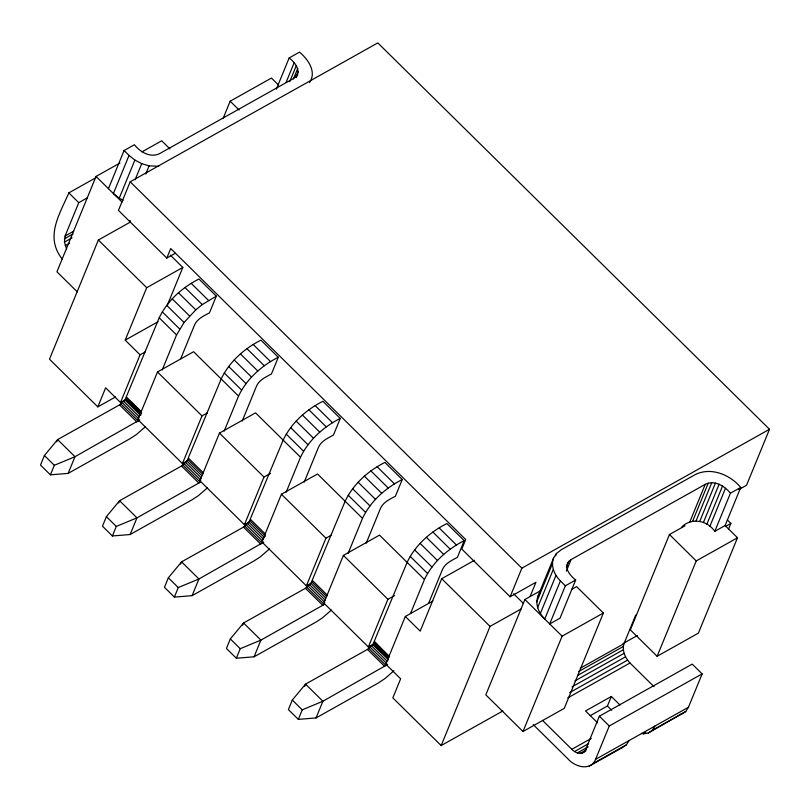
<?xml version="1.0" encoding="UTF-8"?>
<svg xmlns="http://www.w3.org/2000/svg" width="810" height="810" viewBox="0 0 810 810"><rect width="100%" height="100%" fill="white"/><g stroke="black" fill="none" stroke-linecap="round" stroke-linejoin="round"><path stroke-width="1.21" d="M296.126 77.659C301.168 70.278 295.083 62.39 289.16 57.935L299.477 52.144C307.992 59.12 317.014 71.928 309.501 82.61M553.534 558.181C550.567 566.382 554.577 575.059 560.388 580.912L544.745 619.053C538.933 613.2 534.924 604.523 537.891 596.322L553.534 558.181L556.521 553.443L561.188 549.777L695.324 474.549C711.129 466.762 730.043 474.7 740.745 487.428L725.102 525.558L714.784 531.35C707.383 520.486 691.821 517.276 681.858 526.804M66.643 249.186L64.446 242.119L65.073 236.034L78.762 202.672L87.5 197.761M654.024 686.698L629.998 663.005C625.259 658.003 621.807 650.592 623.994 643.687L635.728 615.053M96.157 177.562L68.84 192.881C59.11 215.278 44.803 237.087 62.299 259.18M119.931 163.033L96.046 176.438L56.933 271.785L77.304 291.873M108.439 188.669L124.082 150.528L134.399 144.737C140.16 152.007 150.356 158.183 159.59 153.627L293.716 78.398L297.553 74.186M124.082 150.528L129.033 155.419L113.39 193.56L119.232 198.227L123.14 200.262M130.187 220.533L129.316 222.659L98.364 240.013L49.481 359.194L97.828 406.883L115.466 396.991M119.232 198.227L134.875 160.086L129.033 155.419M738.841 489.594L746.526 485.281L769.5 429.27L377.814 42.9L130.187 181.784L118.452 210.398L166.799 258.076L175.395 253.257M135.078 179.83L141.72 163.65L149.101 165.858L158.851 166.293M145.79 173.947L149.101 165.858M180.731 358.678L194.623 324.82C197.377 318.705 203.948 315.839 209.476 312.822L216.31 296.136L198.956 279.015C182.199 287.469 167.346 300.733 159.206 317.834L124.983 399.978L119.546 404.868L57.632 439.597L44.408 455.514L40.5 465.051L50.412 474.832L68.141 473.394L130.056 438.676L136.363 434.575L145.496 426.667M56.72 441.815L57.632 439.597L74.986 456.708L68.141 473.394M50.412 474.832L54.331 465.294L74.986 456.708L139.735 419.904M97.828 406.883L105.644 387.818L120.518 402.489L124.983 399.978L140.606 415.388M120.518 402.489L140.069 354.81L125.196 340.139L146.701 287.702L182.817 267.442L170.282 255.079M223.023 118.645L230.172 101.209L271.441 78.054L278.529 85.04M166.799 258.076L170.707 248.538L465.709 539.541L461.801 549.079L510.138 596.767L535.937 582.299L530.074 596.595M167.518 304.732L182.817 267.442M224.178 431.102L238.535 396.09L193.59 351.722L157.474 371.982L137.923 419.651L182.442 463.573L187.92 460.505M276.362 89.141L289.16 57.935M162.202 369.967L176.56 334.955L184.072 322.481L195.787 309.865L202.267 304.58L216.31 296.136M242.231 420.977L256.598 385.955C259.352 379.839 265.923 376.974 271.451 373.957L278.286 357.271L260.942 340.149C244.174 348.604 229.321 361.867 221.181 378.969L186.958 461.113L181.521 466.003L119.607 500.732L106.383 516.648L102.475 526.186L112.387 535.967L130.116 534.529L192.031 499.81L198.339 495.71L207.471 487.802M286.062 82.468L294.121 62.826M289.697 81.729L296.339 65.549M118.695 502.949L119.607 500.732L136.961 517.843L130.116 534.529M293.433 78.894L297.695 68.486M295.741 77.213L298.11 71.432M112.387 535.967L116.306 526.429L136.961 517.843L200.273 482.213L182.918 465.092M182.442 463.573L201.994 415.894L207.471 412.827M286.153 492.237L300.51 457.225L255.565 412.857L219.449 433.117L199.898 480.786L244.417 524.708L249.895 521.64M304.206 482.112L318.573 447.09C321.337 440.974 327.898 438.109 333.426 435.091L340.261 418.406L322.917 401.284C306.15 409.738 291.296 423.002 283.156 440.103L248.933 522.247L243.496 527.138L181.582 561.856L168.358 577.783L164.45 587.321L174.363 597.102L192.091 595.664L254.006 560.945L260.314 556.845L269.447 548.937M180.67 564.084L181.582 561.856L198.936 578.978L192.091 595.664M174.363 597.102L178.281 587.564L198.936 578.978L263.685 542.173M244.417 524.708L263.969 477.029L270.54 473.354M348.128 553.372L362.485 518.359L317.54 473.992L281.424 494.252L261.873 541.92L306.393 585.843L311.87 582.775M366.181 543.247L380.548 508.224C383.312 502.109 389.873 499.243 395.401 496.226L402.246 479.54L384.892 462.419C368.125 470.873 353.271 484.137 345.141 501.238L310.918 583.382L305.471 588.273L243.557 622.991L230.334 638.918L226.425 648.456L236.348 658.236L254.067 656.799L315.981 622.08L322.289 617.979L331.422 610.072M242.646 625.219L243.557 622.991L260.911 640.113L254.067 656.799M236.348 658.236L240.256 648.699L260.911 640.113L324.223 604.483L306.868 587.361M306.393 585.843L325.944 538.164L331.422 535.096M410.488 613.575L424.46 579.494L379.515 535.126L343.399 555.387L323.848 603.055L368.368 646.977L373.845 643.909M428.541 603.45L442.523 569.359C445.287 563.244 451.848 560.378 457.377 557.361L464.221 540.675L446.867 523.554C430.1 532.008 415.246 545.272 407.116 562.373L372.894 644.517L367.446 649.407L305.542 684.126L292.309 700.053L288.4 709.59L298.323 719.371L316.052 717.933L377.956 683.215L385.003 678.557L393.893 670.731M304.621 686.353L305.542 684.126L322.886 701.247L316.052 717.933M298.323 719.371L302.231 709.833L322.886 701.247L387.636 664.443M368.368 646.977L387.919 599.299L394.49 595.623M432.844 601.04L405.324 616.471L385.773 664.139L400.646 678.81L392.83 697.886L441.166 745.564L502.899 710.947M474.538 560.287L441.703 578.704L420.198 631.142L405.324 616.471M441.166 745.564L490.05 626.383L521.002 609.029M510.138 596.767L521.873 568.154L769.5 429.27M540.391 590.814L524.91 599.491L485.808 694.838L522.997 731.511L564.266 708.365L603.369 613.018L576.598 586.612L571.435 589.508M536.767 601.83L552.41 563.689M555.579 555.751L556.521 553.443M537.597 607.723L553.23 569.582M540.31 613.595L555.954 575.454M566.403 567.172L568.772 561.391L571.101 559.558L705.237 484.329C714.471 479.773 724.667 485.949 730.428 493.209L714.784 531.35M566.362 571.121L571.101 559.558M575.667 580.021L565.34 585.802L549.706 623.943L560.024 618.162L575.667 580.021C570.524 575.849 563.233 568.083 568.772 561.391M522.997 731.511L562.099 636.174L603.369 613.018M684.44 525.356L684.936 525.842L669.455 534.529L630.352 629.876L657.123 656.282L698.392 633.137L737.495 537.789L725.102 525.558M641.429 733.414L643.575 733.83L648.344 732.989L685.746 711.534L688.449 707.262L702.128 673.89L692.216 664.109L599.36 716.202L585.671 749.564C583.18 755.679 575.211 753.32 571.84 749.321L542.477 720.353M590.227 715.665L607.429 706.016L611.337 696.478L619.964 704.983M689.594 522.46L705.237 484.329M692.601 521.296L708.244 483.165M533.223 724.616L567.931 758.859C574.665 766.847 590.611 771.576 595.583 759.345L609.272 725.983L702.128 673.89M696.084 520.881L711.727 482.74M699.799 521.235L715.433 483.094M703.485 522.339L719.128 484.208M706.907 524.121L722.55 485.99M709.833 526.46L725.466 488.319M657.123 656.282L696.225 560.935L737.495 537.789M728.514 529.203L730.883 523.422L727.339 519.929M238.535 396.09C246.675 378.979 261.529 365.715 278.286 357.271M300.51 457.225C308.65 440.113 323.504 426.85 340.261 418.406M362.485 518.359C370.626 501.248 385.479 487.984 402.246 479.54M424.46 579.494C432.601 562.383 447.454 549.119 464.221 540.675M537.891 596.322L539.683 593.477M589.022 766.26L622.546 747.458L626.413 744.805L629.117 740.542M648.344 732.989L652.212 730.347L654.915 726.074M142.044 151.834L161.706 140.798L169.968 148.949M65.073 236.034L73.73 231.184M64.395 238.839L73.052 233.989M64.446 242.119L72.019 237.867M65.215 245.643L69.538 243.223M125.196 340.139L158.031 321.732M140.069 354.81L145.233 351.915M730.428 493.209L740.745 487.428M725.395 526.5L730.883 523.422M623.052 643.545L637.379 635.516M580.294 668.199L623.994 643.687M578.522 671.611L623.315 646.481M577.479 675.499L623.366 649.762M574.968 680.866L624.125 653.295M572.032 686.86L625.563 656.829M569.663 692.621L627.558 660.14M567.729 697.926L629.998 663.005M611.337 696.478L585.539 710.947L597.618 722.854M571.84 749.321L591.31 738.396M574.543 751.528L588.607 743.641M577.327 752.935L588.141 746.871M580 753.442L586.491 749.807M582.39 753.027L585.63 751.204M595.583 759.345L688.449 707.262M643.575 733.83L645.732 732.615M592.89 763.617L626.413 744.805M652.212 730.347L685.746 711.534M679.489 714.602L681.878 714.177M134.875 160.086L141.72 163.65M388.223 658.246L372.894 644.517L388.506 659.927M141.345 411.885L126.239 398.085L141.618 413.9M140.677 413.161L125.671 399.016L140.677 415.287M388.851 657.234L373.876 643.079L388.375 658.034M230.172 101.209L239.102 110.008M669.455 534.529L696.225 560.935M560.388 580.912L565.34 585.802M130.187 181.784L521.873 568.154M96.046 176.438L122.016 202.065M524.91 599.491L562.099 636.174M513.631 593.771L523.473 603.48M191.221 283.358L208.575 300.48M253.196 344.493L270.55 361.614M315.171 405.628L332.525 422.749M377.146 466.762L394.5 483.884M439.121 527.897L456.475 545.019M184.913 287.459L202.267 304.58M246.888 348.594L264.242 365.715M308.863 409.728L326.217 426.85M370.838 470.863L388.192 487.984M432.813 531.998L450.168 549.119M607.429 706.016L611.742 710.269M178.433 292.744L195.787 309.865M240.408 353.879L257.762 371M302.383 415.014L319.737 432.135M364.358 476.148L381.712 493.27M426.343 537.283L443.688 554.404M68.84 192.881L78.762 202.672M599.36 716.202L609.272 725.983M172.226 298.85L189.581 315.971M234.201 359.984L251.556 377.106M296.187 421.119L313.531 438.24M358.162 482.254L375.506 499.375M420.137 543.388L437.481 560.51M166.718 305.36L184.072 322.481M228.693 366.495L246.048 383.616M290.668 427.629L308.023 444.751M352.644 488.764L369.998 505.885M414.619 549.899L431.973 567.02M98.364 240.013L146.701 287.702M441.703 578.704L490.05 626.383M162.273 311.84L179.628 328.951M224.248 372.975L241.603 390.086M286.234 434.109L303.578 451.221M348.209 495.244L365.553 512.355M410.184 556.379L427.538 573.49M159.206 317.834L176.56 334.955M157.474 371.982L201.994 415.894M219.449 433.117L263.969 477.029M281.424 494.252L325.944 538.164M343.399 555.387L387.919 599.299M126.654 397.204L141.406 411.753M188.629 458.339L203.381 472.888M250.604 519.473L265.356 534.023M312.579 580.608L327.331 595.158M389.306 656.292L374.554 641.743L388.952 657.042M187.95 459.675L202.702 474.225M249.925 520.81L265.538 536.22M311.901 581.944L326.653 596.494M186.958 461.113L201.71 475.662M248.933 522.247L264.556 537.658M310.918 583.382L325.66 597.932M123.758 401.426L139.381 416.836M185.733 462.561L201.356 477.971M247.718 523.695L263.331 539.106M309.693 584.83L325.306 600.24M371.668 645.965L387.281 661.375M122.381 402.783L138.864 419.043M184.356 463.917L200.84 480.178M246.331 525.052L262.815 541.313M308.306 586.187L324.8 602.448M370.281 647.322L386.775 663.582M120.943 403.957L138.297 421.078M244.893 526.227L262.248 543.348M368.844 648.496L386.198 665.617M119.546 404.868L136.89 421.99M181.521 466.003L198.875 483.125M243.496 527.138L260.85 544.259M305.471 588.273L322.825 605.394M367.446 649.407L384.801 666.529M44.408 455.514L54.331 465.294M106.383 516.648L116.306 526.429M168.358 577.783L178.281 587.564M230.334 638.918L240.256 648.699M292.309 700.053L302.231 709.833"/></g></svg>
